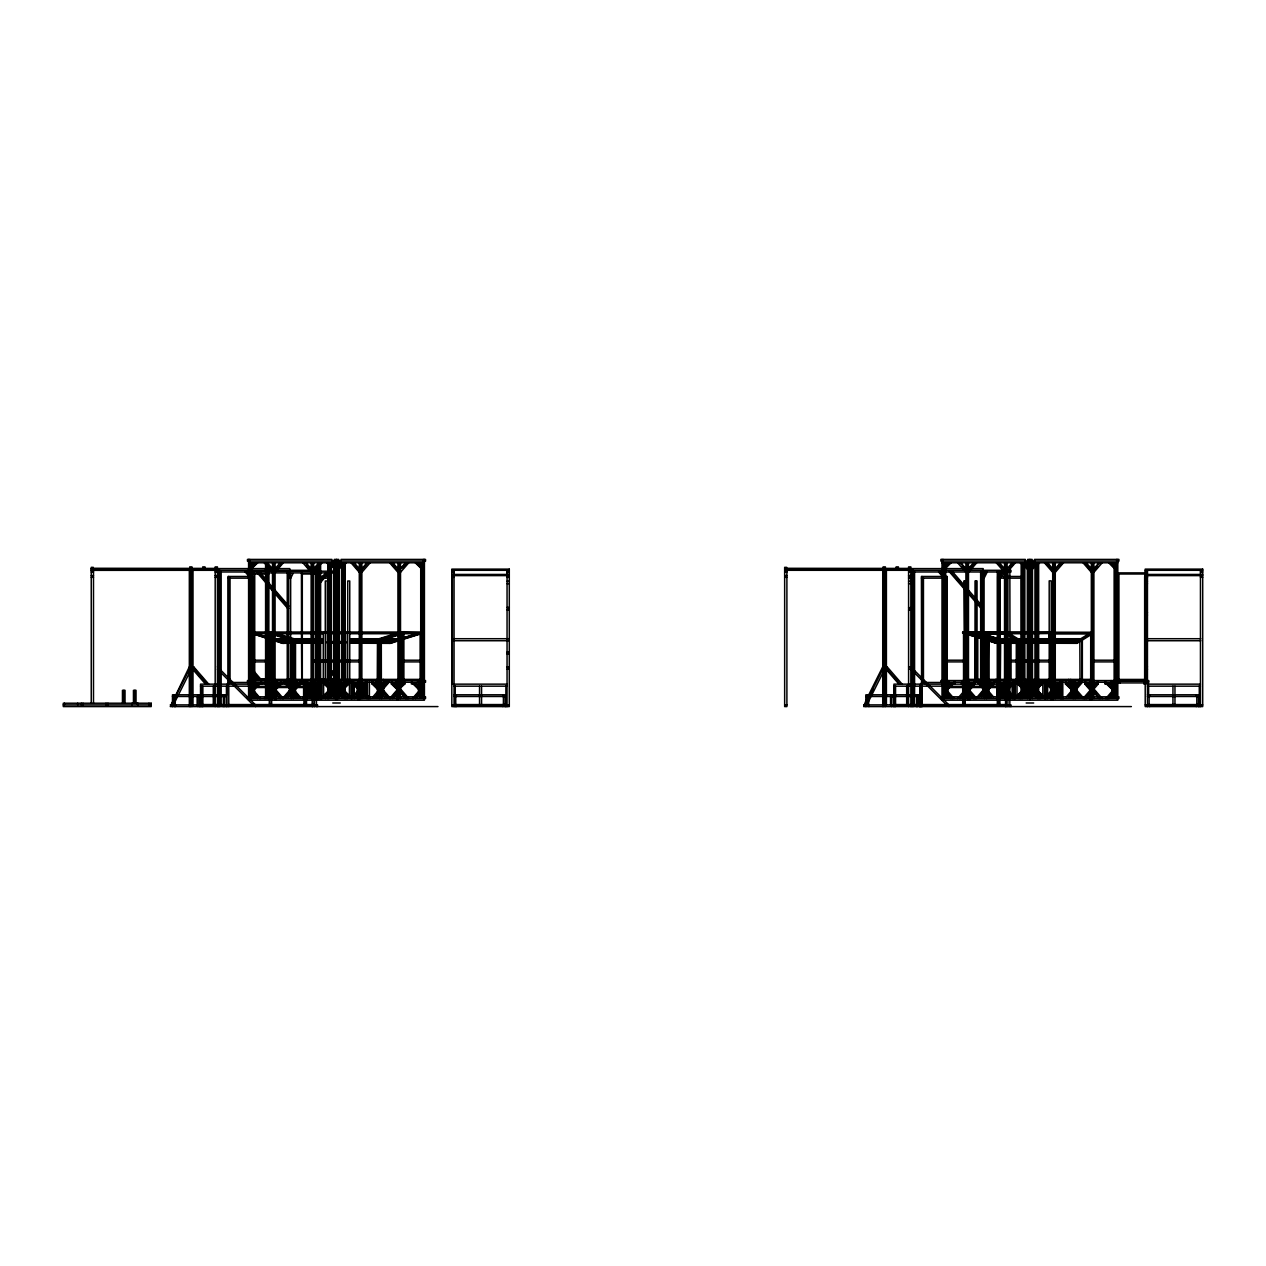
<?xml version="1.0" encoding="UTF-8"?>
<svg xmlns="http://www.w3.org/2000/svg" width="1266" height="1266" viewBox="0 0 1266 1266"><rect width="100%" height="100%" fill="white"/><g stroke="black" fill="none" stroke-linecap="round" stroke-linejoin="round"><path stroke-width="1.5" d="M217.436 706.586L217.436 566.899L215.188 566.899L215.188 568.576M251.728 632.209L251.728 580.857M250.842 633.317L252.852 633.775L253.089 682.247M786.898 570.301L786.898 706.586L784.651 706.586L784.651 567.342L786.677 567.342L786.677 568.513M910.27 570.27L910.27 568.576M908.592 568.576L908.592 566.899L910.84 566.899L910.84 706.586M964.55 679.383L963.806 580.983L965.831 580.983L965.831 632.335L963.41 631.892L963.141 633.032L997.545 643.365L997.814 642.226L969.978 633.617M964.803 632.019L964.819 580.983M965.562 679.383L965.562 633.475L963.537 633.158L962.872 631.718L962.524 632.858L996.548 643.365L996.801 642.226L968.443 633.443M976.703 632.541L975.01 632.019L975.026 580.983L977.051 580.983L977.051 632.335L976.039 632.335L976.039 580.983M985.075 679.51L985.075 639.662L987.1 640.28L985.075 639.662M1007.356 682.247L1007.356 632.24L1023.45 642.194L1023.276 643.334L996.041 643.207L996.295 642.068L1017.769 642.068M1016.883 680.554L1016.883 640.454M1018.639 679.383L1018.639 680.554L1018.639 640.454M1049.197 679.51L1049.213 633.775L1050.226 633.317L1050.21 679.51M1080.009 680.554L1079.835 639.33L1051.223 639.33M1081.765 680.554L1081.765 640.454L1051.223 640.454M1090.691 679.383L1090.706 635.738M1091.276 635.39L1091.086 682.247M378.328 679.383L378.502 640.09L380.338 640.77M379.341 679.383L379.499 640.39M252.678 633.728L270.006 633.728L268.076 633.142L269.31 631.718L268.076 633.142L250.747 633.142M270.069 633.142L271.304 631.718L270.069 633.142L302.574 643.191L302.811 641.466L323.273 641.466M272.063 633.142L272.237 632.019M283.426 643.191L283.6 642.068M274.39 639.852L289.787 639.852L289.961 638.729L274.722 638.729M300.754 642.068L300.58 643.191L273.488 634.82M1016.092 638.729L1015.918 639.852L986.167 639.852L986.515 638.729L1028.055 638.729M1021.314 643.191L1021.488 642.068M273.314 640.422L282.84 643.365L283.093 642.226L291.227 642.068M964.154 633.032L964.423 631.892M996.041 643.207L996.627 641.545L1003.985 641.545M998.051 643.207L998.32 642.068L994.712 640.96M1007.261 643.207L1007.514 642.068L1007.514 679.383M286.179 639.33L274.738 639.33L274.39 640.454L291.718 640.454L289.787 639.852M280.324 642.606L280.672 641.466M282.255 643.191L282.603 642.068M282.666 643.334L283.014 642.194L273.82 639.362M985.154 639.852L985.502 638.729M988.097 640.77L987.433 639.33M994.032 642.606L994.38 641.466M998.399 639.852L998.747 638.729M1000.33 680.554L1000.678 639.33M1007.261 642.606L1007.609 641.466L1009.54 642.068M437.973 706.586L170.261 706.586L189.33 666.834L191.277 666.834M171.496 704.893L189.33 669.208L191.277 669.208M174.281 703.2L190.422 670.901M288.711 575.951L290.041 573.308M291.085 573.561L288.711 578.325L290.658 578.325L293.032 573.561M1131.377 706.586L863.665 706.586L866.292 699.702M868.033 696.253L882.734 666.834M864.884 704.893L882.734 669.208M871.704 692.787L873.429 689.321M867.685 703.2L882.972 672.61M982.115 575.951L984.093 571.979L984.062 681.44M985.28 571.979L982.115 578.325L984.062 578.325L987.227 571.979M984.062 575.951L986.04 571.979M254.608 562.784L251.174 566.757L252.298 566.757M256.666 562.784L251.174 569.13L257.789 562.784M280.182 562.784L273.962 569.969L275.086 569.969M282.239 562.784L273.962 572.343L275.086 572.343L283.362 562.784M318.826 562.784L312.591 569.969L318.7 564.225M320.884 562.784L312.591 572.343L313.715 572.343L322.007 562.784M325.726 572.881L319.507 580.065L326.85 572.881M326.612 574.242L319.507 582.439L320.63 582.439L328.907 572.881M339.114 565.427L341.393 562.784M339.082 566.757L342.516 562.784M341.266 565.316L343.466 562.784M339.082 569.13L344.574 562.784M256.856 683.925L253.422 687.897L254.545 687.897M255.685 686.568L257.979 683.925M258.913 683.925L253.422 690.271L260.036 683.925M361.997 568.529L366.966 562.784M361.87 569.969L368.089 562.784M361.87 572.343L370.163 562.784M264.23 698.5L272.506 688.941L268.139 683.925L268.139 682.247M265.338 698.5L268.898 694.401M278.52 683.925L275.086 687.897L276.21 687.897M266.287 698.5L272.506 691.315M267.411 698.5L272.38 692.755M281.701 682.247L281.701 683.925L275.086 690.271L280.577 683.925L280.577 682.247M283.916 696.822L289.408 690.476L291.655 690.476L286.148 696.822M285.04 696.822L290.531 690.476M294.567 686.204L296.861 683.561M294.408 687.897L297.842 683.925M288.237 695.509L290.531 692.85M295.658 687.311L297.858 684.779M288.221 696.822L291.655 692.85M405.611 562.784L399.391 569.969L406.734 562.784M301.023 682.247L301.023 683.925L294.408 690.271L299.9 683.925L299.9 682.247M402.936 568.244L407.668 562.784M408.791 562.784L400.515 572.343L399.391 572.343M302.859 698.5L311.135 688.941L312.259 688.941M306.34 695.778L311.072 690.302M317.149 683.925L313.715 687.897L314.838 687.897M304.916 698.5L312.259 691.315L306.04 698.5M320.33 683.925L313.715 690.271L319.222 683.925L319.222 682.247M331.565 672.04L335.047 669.318L331.502 673.417M331.312 675.997L335.047 671.692M322.26 696.822L328.875 690.476L323.384 696.822M324.507 696.822L328.907 691.742M326.565 696.822L328.859 694.179M325.647 698.5L333.923 688.941L335.047 688.941M329.128 695.778L333.86 690.302L328.432 683.925M327.704 698.5L335.047 691.315L328.828 698.5M339.114 686.568L341.393 683.925M339.082 687.897L342.516 683.925M343.466 683.925L339.066 689.005L347.375 698.5M339.082 690.271L344.574 683.925M344.162 684.89L346.457 682.247M344.115 687.311L348.514 682.247M349.638 682.247L344.13 688.593L350.761 682.247M351.014 698.5L359.291 688.941L360.414 688.941L352.138 698.5M361.902 686.568L364.181 683.925M361.823 687.739L365.13 683.925M366.254 682.247L366.254 683.925L361.854 689.005L370.163 698.5M382.379 683.925L378.945 687.897L383.503 683.925M372.948 696.822L378.455 690.476M381.145 687.739L378.945 690.271L380.069 690.271L386.858 682.247M375.021 696.822L378.455 692.85M382.49 688.593L387.982 682.247M376.144 696.822L378.423 694.179M389.105 682.247L383.614 688.593L381.367 688.593M399.407 686.568L401.702 683.925M389.643 698.5L397.935 688.941L399.059 688.941L390.767 698.5M399.391 687.897L402.825 683.925M400.467 687.739L402.667 685.191M392.951 697.075L397.935 691.315M399.391 688.941L404.883 683.925L404.883 682.247M392.824 698.5L399.059 691.315M412.431 698.5L420.723 688.941L421.847 688.941L413.555 698.5M415.739 697.075L420.723 691.315M415.612 698.5L421.847 691.315M944.578 566.757L948.012 562.784M945.702 566.757L947.981 564.098M950.07 562.784L944.578 569.13L951.193 562.784M973.586 562.784L967.366 569.969L973.459 564.225M975.643 562.784L967.366 572.343L968.49 572.343L976.766 562.784M999.934 574.622L1002.229 571.979M999.903 575.951L1003.337 571.979M1005.995 569.969L1012.214 562.784M999.903 578.325L1004.302 573.245M1009.603 567.089L1012.104 564.225M1014.288 562.784L1005.995 572.343L1007.119 572.343L1015.395 562.784M1032.518 565.427L1034.797 562.784M1032.486 566.757L1035.92 562.784M1032.47 567.864L1036.854 562.784M1032.486 569.13L1037.978 562.784M950.26 683.925L946.826 687.897L947.933 687.897M952.317 683.925L946.826 690.271L953.44 683.925M1055.401 568.529L1060.37 562.784M1055.274 569.969L1061.494 562.784M1060.069 565.522L1062.443 562.784M1055.274 572.343L1063.551 562.784M957.618 698.5L965.911 688.941L967.034 688.941L964.66 691.679M971.924 683.925L968.49 687.897L971.892 685.238M959.691 698.5L965.911 691.315M960.815 698.5L967.034 691.315M968.49 690.271L973.981 683.925L973.981 682.247M969.614 690.271L975.105 683.925L975.105 682.247M977.32 696.822L982.812 690.476L985.059 690.476L979.552 696.822M978.428 696.822L983.935 690.476M987.971 686.204L990.249 683.561M991.231 683.925L987.797 687.897L988.92 687.897M981.641 695.509L983.935 692.85M989.062 687.311L992.37 683.513M990.075 686.568L992.354 683.925M981.625 696.822L985.059 692.85M1099.015 562.784L1092.795 569.969L1100.138 562.784M994.427 682.247L994.427 683.925L987.797 690.271L993.304 683.925L993.304 682.247M1097.527 566.883L1092.795 572.343L1093.903 572.343L1102.195 562.784M996.263 698.5L1004.539 688.941L1000.172 683.925L1000.172 682.247M997.386 698.5L1002.118 693.04M1007.119 687.897L1010.553 683.925M998.32 698.5L1004.539 691.315M999.444 698.5L1004.413 692.755M1013.734 683.925L1007.119 690.271L1012.61 683.925L1012.61 682.247M1015.664 696.822L1022.279 690.476L1016.788 696.822M1017.911 696.822L1022.295 691.742M1019.969 696.822L1022.263 694.179M1019.051 698.5L1027.327 688.941M1020.174 698.5L1024.906 693.04M1021.108 698.5L1027.327 691.315M1022.232 698.5L1027.201 692.755M1032.518 686.568L1034.797 683.925L1034.765 682.247M1032.486 687.897L1035.92 683.925M1032.47 689.005L1036.854 683.925M1032.486 690.271L1037.978 683.925M1037.566 684.89L1039.845 682.247M1037.519 687.311L1041.918 682.247M1043.042 682.247L1037.534 688.593L1044.149 682.247M1044.418 698.5L1052.695 688.941L1053.818 688.941L1045.542 698.5M1055.306 686.568L1057.585 683.925M1055.227 687.739L1058.534 683.925M1048.96 695.635L1052.695 691.315M1059.642 682.247L1059.642 683.925L1055.258 689.005L1063.551 698.5M1053.818 691.315L1047.599 698.5L1047.678 685.745M1073.489 686.568L1075.784 683.925M1074.771 686.204L1077.05 683.561M1073.473 687.897L1076.907 683.925M1066.352 696.822L1071.859 690.476M1074.549 687.739L1077.841 683.925M1068.583 695.556L1071.875 691.742M1080.262 682.247L1074.771 688.593L1077.002 688.593L1082.509 682.247M1073.473 690.271L1078.964 683.925L1078.964 682.247M1068.425 696.822L1071.859 692.85M1075.894 688.593L1081.386 682.247M1069.533 696.822L1071.827 694.179M1092.811 686.568L1095.106 683.925M1083.047 698.5L1091.339 688.941L1092.447 688.941L1084.171 698.5M1092.795 687.897L1096.229 683.925M1085.104 698.5L1091.339 691.315M1092.795 690.271L1098.287 683.925L1098.287 682.247M1086.228 698.5L1092.447 691.315M1105.835 698.5L1114.127 688.941L1115.235 688.941L1106.959 698.5M1107.892 698.5L1114.127 691.315M1109.016 698.5L1115.235 691.315M1091.419 633.237L1075.372 643.334L1075.198 642.194L1091.276 632.24L1049.197 632.209M1031.885 643.191L1077.113 643.334L1091.434 634.456M1031.885 633.728L1051.223 633.475M269.12 680.554L269.12 633.491L270.133 633.158L270.133 680.554M292.683 640.77L294.519 640.09L294.677 679.383M294.535 640.707L295.532 640.406L295.516 696.822M396.131 633.443L368.264 642.068L368.438 643.191L401.876 632.858L403.886 633.491L403.886 680.554M377.49 639.836L392.555 635.168M399.993 632.873L403.696 631.718L420.011 632.019M420.328 633.142L403.87 632.858L370.447 643.191L370.194 641.466L349.748 641.466M397.714 635.374L372.441 643.191L372.267 642.068M420.328 633.728L402.999 633.728L403.886 633.491M403.743 637.637L416.736 633.617M379.879 642.068L389.912 642.226L393.631 641.071M404.297 637.779L414.029 634.757M398.442 640.501L389.168 643.365L388.899 642.226L398.189 639.362L386.842 639.33M404.012 638.776L420.708 633.601M349.748 643.191L390.181 643.365L397.841 641.007M403.174 639.346L421.72 633.601M398.632 639.852L380.354 640.137L380.354 679.383M402.999 633.728L404.946 633.142L404.772 632.019M248.595 562.784L424.426 562.784M941.999 562.784L1117.815 562.784M326.992 563.449L330.331 563.449M342.231 563.449L346.029 563.449M1020.396 563.449L1026.125 563.449M1033.705 563.449L1039.433 563.449M910.84 568.576L784.651 568.529L942.917 568.608M270.212 568.608L91.247 568.513L91.247 703.026M274.121 568.608L289.787 568.608L289.787 570.301M945.987 568.608L983.176 568.608L983.176 570.301M217.436 568.576L91.247 568.513L91.247 567.342L93.273 567.342L93.273 568.513M359.291 569.969L360.414 569.969L354.195 562.784M270.592 570.301L91.247 570.301L217.436 570.254M276.479 570.301L309.743 570.301M313.667 570.301L317.576 570.301L317.576 571.979M451.82 570.301L509.296 570.301M784.651 570.301L965.958 570.301M969.487 570.301L1003.147 570.301M1009.857 570.301L1010.98 570.301L1010.98 571.979L911.995 571.979M1145.208 570.301L1202.7 570.301M251.174 571.203L272 571.203M275.941 571.203L335.047 571.203M507.049 571.741L509.296 571.741M91.247 571.979L93.494 571.979M215.188 571.979L217.436 571.979M218.591 571.979L249.07 571.979M451.82 571.979L454.051 571.979M507.049 571.979L509.296 571.979M784.651 571.979L786.898 571.979M908.592 571.979L910.84 571.979M1145.208 571.979L1147.455 571.979M1200.453 571.979L1202.7 571.979M251.174 572.881L335.047 572.881M1117.767 572.881L1146.98 572.881L1146.98 680.554L1146.933 572.881M268.772 574.004L252.709 574.004L252.709 572.881M301.751 574.004L317.813 574.004M1117.767 574.004L1146.98 574.004M451.82 574.447L509.296 574.447M1145.208 574.447L1202.7 574.447M91.247 575.619L93.494 575.619M215.188 575.619L217.436 575.619M451.82 575.619L509.296 575.619M784.651 575.619L786.898 575.619M908.592 575.619L910.84 575.619M1145.208 575.619L1202.7 575.619M908.592 575.951L910.84 575.951M319.823 576.473L328.163 576.473M1022.944 576.473L997.687 576.473L997.687 680.491M1145.208 577.027L1147.455 577.027M91.247 577.312L93.494 577.312M215.188 577.312L217.436 577.312M451.82 577.312L454.051 577.312M507.049 577.312L509.296 577.312M784.651 577.312L786.898 577.312M908.592 577.312L910.84 577.312M1145.208 577.312L1147.455 577.312M1200.453 577.312L1202.7 577.312M228.022 578.151L249.402 578.151M251.823 578.151L253.849 578.151M320.393 578.151L328.638 578.151M921.426 578.151L947.253 578.151M997.687 578.151L1022.944 578.151M1144.654 578.182L1145.777 578.182M908.592 578.325L910.84 578.325M265.591 580.065L266.715 580.065L260.495 572.881M507.049 581.268L509.296 581.268M908.592 581.268L910.84 581.268M1145.208 581.268L1147.455 581.268M507.049 583.658L509.296 583.658M908.592 583.658L910.84 583.658M1145.208 583.658L1147.455 583.658M507.049 607.427L509.296 607.427L507.049 609.801L509.296 609.801M908.592 607.68L910.84 607.68L908.592 610.054L910.84 610.054M1145.208 612.712L1147.455 612.712L1145.208 615.102L1147.455 615.102M251.095 632.019L268.25 632.019M274.2 632.019L334.667 632.019M338.354 632.019L400.768 632.019L400.942 633.142L338.354 633.158M967.651 632.019L975.01 632.019M977.035 632.019L1028.071 632.019M1032.059 632.019L1051.223 631.892M1003.701 632.24L965.547 632.24L965.198 633.364L1005.441 633.364M347.723 632.335L349.748 632.335M1006.454 632.604L1028.071 632.604M1032.059 632.604L1049.197 632.604M1051.223 632.842L1090.327 632.842L1090.501 633.965M274.042 633.142L334.667 633.158M964.55 633.158L963.537 633.158L963.537 680.554M273.994 633.728L323.273 633.728M327.308 633.68L334.667 633.68M338.354 633.68L345.697 633.68M349.748 633.728L399.012 633.728M967.24 633.68L970.927 633.68M986.499 633.728L1004.239 633.728M1008.179 633.728L1027.897 633.728M967.129 633.965L1004.444 633.965M1051.223 633.965L1088.523 633.965M323.273 638.729L293.949 638.729L293.775 639.852L323.273 639.852M349.748 638.729L379.056 638.729L379.23 639.852L349.748 639.852M398.299 638.729L383.06 638.729L383.234 639.852M453.734 638.713L509.296 638.713M1032.059 638.729L1049.197 638.729M1051.223 638.729L1080.8 638.729L1080.974 639.852L1051.223 639.852M1147.123 638.713L1200.785 638.713M323.273 639.33L295.88 639.33L295.706 640.454L323.273 640.454M349.748 639.33L377.141 639.33L377.315 640.454L349.748 640.454M1028.055 639.33L988.445 639.33L988.05 682.247M1032.059 639.33L1049.197 639.33M1018.054 639.852L1027.881 639.852M1031.885 639.852L1049.197 639.852M997.292 640.121L998.288 640.121M398.616 640.454L381.303 640.454L381.351 680.554M987.084 640.438L1027.881 640.454M1031.885 640.454L1049.197 640.454M453.734 640.738L509.296 640.738M1147.123 640.738L1200.785 640.738M291.196 641.466L281.669 641.466L281.495 642.606L291.022 642.606M295.01 641.466L298.823 641.466L298.649 642.606L294.836 642.606M1024.352 641.466L1028.071 641.466M1032.059 641.466L1049.197 641.466L1049.023 643.191L1031.885 642.606M1051.223 641.466L1076.369 641.466L1076.543 642.606L1051.223 642.606M327.308 641.545L334.667 641.545M338.354 641.545L345.697 641.545M302.748 642.068L323.273 642.068M327.308 642.068L334.667 642.068M338.354 642.068L345.697 642.068M349.748 642.068L370.273 642.068M1023.45 642.194L1021.709 642.194L1021.535 643.334L1007.214 634.456M1024.352 642.068L1028.071 642.068M1032.059 642.068L1076.939 642.194L1077.113 643.334M302.637 642.606L323.273 642.606M327.308 642.685L334.667 642.685M338.354 642.685L345.697 642.685M349.748 642.606L370.368 642.606M1024.147 642.606L1027.897 642.606M282.84 643.365L291.053 643.191M294.867 643.191L323.273 643.191M327.308 643.207L334.667 643.255M338.354 643.255L345.697 643.255M1024.147 643.191L1027.897 643.191M507.049 652.18L509.296 652.18M507.049 653.857L509.296 653.857M251.174 660.203L273.63 660.203M312.591 660.203L335.047 660.203M337.959 660.203L360.414 660.203M399.391 660.203L421.847 660.203M944.578 660.203L967.034 660.203M1005.995 660.203L1027.327 660.203M1032.486 660.203L1053.818 660.203M1092.795 660.203L1115.235 660.203M251.174 661.896L273.63 661.896M312.591 661.896L335.047 661.896M337.959 661.896L360.414 661.896M399.391 661.896L421.847 661.896M944.578 661.896L967.034 661.896M1005.995 661.896L1027.327 661.896M1032.486 661.896L1053.818 661.896M1092.795 661.896L1115.235 661.896M208.953 684.4L193.73 666.834L192.606 666.834L192.606 669.208L205.488 684.083M509.296 666.834L507.049 666.834L509.296 669.208L507.049 669.208M902.357 684.4L887.134 666.834L886.01 666.834L886.01 669.208L898.892 684.083M908.592 666.834L910.84 666.834L948.899 704.893L948.978 706.586M1147.455 666.786L1145.208 666.786L1147.455 669.176L1145.208 669.176M192.606 669.208L193.73 669.208L206.611 684.083M886.01 669.208L887.134 669.208L900.015 684.083M908.592 669.208L910.84 669.208L946.525 704.893M252.298 678.877L266.715 678.877M319.507 678.877L324.238 678.877M330.331 678.877L335.047 678.877M250.842 679.383L334.667 679.383M338.354 679.383L420.296 679.383M963.537 679.383L1021.266 679.383M1023.941 679.383L1027.897 679.383M1031.932 679.383L1092.447 679.383M1117.815 679.431L1145.034 679.431M1145.809 679.431L1146.98 679.431M397.92 680.554L247.471 680.554L247.471 682.247L425.534 682.247L425.534 680.554L398.505 680.554M1005.426 680.554L940.875 680.554L940.875 682.247L1005.426 682.247M1007.356 680.554L1148.673 680.554L1148.673 682.912L1117.815 682.912M1117.815 681.235L1148.673 681.235M1007.277 682.247L1118.938 682.247L1118.938 680.554M228.022 682.469L248.025 682.469M921.426 682.469L943.36 682.469M1145.777 682.485L1144.037 682.485L1144.037 684.178L1145.777 684.178L1145.777 576.489L1144.654 576.489L1144.654 684.178M260.559 682.912L266.446 682.912M280.751 682.912L285.879 682.912M300.169 682.912L305.264 682.912M250.842 683.925L261.682 683.925L261.682 682.247M268.139 683.925L281.701 683.925M287.445 682.247L287.445 683.925L301.023 683.925M306.768 682.247L306.768 683.925L321.327 683.925M335.379 683.925L326.786 683.925L326.786 682.247M338.133 683.925L346.219 683.925L346.219 682.247M351.695 683.925L366.254 683.925M371.998 682.247L371.998 683.925L385.56 683.925L385.56 682.247M391.321 682.247L391.321 683.925L404.883 683.925M944.246 683.925L955.07 683.925L955.07 682.247M961.527 682.247L961.527 683.925L975.105 683.925M980.849 682.247L980.849 683.925L994.427 683.925M1000.172 683.925L1014.715 683.925M1028.198 683.925L1020.19 683.925L1020.19 682.247M1029.907 683.925L1039.623 683.925L1039.623 682.247M1045.099 683.925L1059.642 683.925M1065.402 682.247L1065.402 683.925L1078.964 683.925M1084.709 682.247L1084.709 683.925L1098.287 683.925M1115.583 683.925L1104.743 683.925L1104.743 682.247M249.418 684.146L200.534 684.146L200.534 695.445M253.295 684.146L266.889 684.146M274.659 684.146L286.306 684.146M299.9 684.146L317.877 684.146M454.051 684.146L507.049 684.146M943.36 684.146L893.938 684.146L893.938 695.445M946.699 684.146L966.116 684.146M969.993 684.146L979.71 684.146M992.671 684.146L999.127 684.146M1007.404 684.146L1011.851 684.146M1015.174 684.146L1019.051 684.146M1147.455 684.146L1200.453 684.146M330.774 684.59L332.721 684.59L332.721 682.912M1024.178 684.59L1026.125 684.59L1026.125 682.912M200.534 686.172L249.418 686.172M253.153 686.362L272.332 686.362M274.659 686.172L288.585 686.362M297.273 686.362L309.015 686.172M454.051 686.172L507.049 686.172M893.938 686.172L942.822 686.172M950.386 686.362L964.724 686.362M968.569 686.362L981.087 686.362M991.357 686.172L1003.004 686.172M1147.455 686.172L1200.453 686.172M255.985 687.533L273.25 687.533M277.08 687.533L289.598 687.533M296.26 687.533L304.932 687.533M948.471 687.533L965.736 687.533M969.566 687.533L983.904 687.533L983.935 696.822M990.661 687.533L998.336 687.533M358.167 687.897L359.291 687.897L355.857 683.925M1051.571 687.897L1052.695 687.897L1049.261 683.925M1070.894 687.897L1072.017 687.897L1068.583 683.925M1111.88 687.897L1113.004 687.897L1109.57 683.925M267.047 688.941L273.63 688.941M319.174 688.941L312.591 688.941L320.884 698.5M267.047 690.619L271.81 690.619M313.715 690.619L319.174 690.619M359.291 691.315L360.414 691.315L354.195 698.5L354.274 683.925M454.051 694.797L505.087 694.797L505.087 706.586M1147.455 694.797L1198.491 694.797L1198.491 706.586M332.752 695.699L334.635 695.699M338.386 695.699L340.269 695.699M1026.156 695.699L1027.248 695.699M1032.565 695.699L1033.673 695.699M172.477 696.49L226.155 696.49M454.051 696.49L505.087 696.49M865.881 696.49L919.559 696.49M1147.455 696.49L1198.491 696.49M358.31 696.822L247.471 696.822L247.471 698.5L248.595 698.5M362.203 696.822L425.534 696.822L425.534 698.5L249.719 698.5L249.719 562.784M1011.645 696.822L940.875 696.822L940.875 698.5M1013.955 696.822L1053.17 696.822M1055.607 696.822L1118.938 696.822L1118.938 698.5L941.999 698.5M332.752 702.994L340.269 702.994M1026.156 702.994L1033.673 702.994M201.12 704.561L223.576 704.561M228.196 704.561L313.921 704.561M455.238 704.561L505.878 704.561M894.524 704.561L920.873 704.561M921.601 704.561L1006.169 704.561M1148.642 704.561L1199.282 704.561M63.3 704.893L151.208 704.893M170.261 704.893L317.576 704.893L317.576 706.586M451.82 704.893L505.087 704.893M507.049 704.893L509.296 704.893M784.651 704.893L786.898 704.893M863.665 704.893L1010.98 704.893L1010.98 706.586M1145.208 704.893L1198.491 704.893M1200.453 704.893L1202.7 704.893M984.252 634.25L1002.308 639.836M985.059 634.804L1001.311 639.836M980.438 633.696L1003.906 640.96M978.571 633.712L993.019 638.175M999.301 640.121L1000.33 640.438M977.574 633.712L993.968 638.776M997.434 639.852L1002.846 641.53M976.577 633.712L1003.875 642.163M973.048 634.25L991.104 639.836M967.382 633.712L998.32 643.286M276.89 633.443L304.742 642.068L304.568 643.191L271.13 632.858M280.466 635.168L295.532 639.836M269.12 633.491L270.149 633.807M256.286 633.617L271.13 638.206M274.833 639.362L284.106 642.226L283.853 643.365L274.564 640.501M255.273 633.617L270.513 638.333M250.446 633.032L270.861 639.346M269.848 639.346L252.852 633.775M378.487 640.707L377.474 640.406L377.252 682.247M965.562 633.775L964.55 633.317L964.55 680.554M1008.828 634.234L1018.481 640.216M1007.356 633.475L1023.276 643.334M217.436 666.834L255.51 704.893L255.574 706.586M217.436 669.208L253.121 704.893M1111.801 562.784L1115.235 566.757M1111.833 564.098L1114.127 566.757M1109.744 562.784L1115.235 569.13L1108.62 562.784M1086.228 562.784L1092.447 569.969L1086.355 564.225M1084.171 562.784L1092.447 572.343L1091.339 572.343L1083.047 562.784M1047.599 562.784L1053.818 569.969M1047.726 564.225L1050.21 567.089M1045.542 562.784L1053.818 572.343L1052.695 572.343L1044.418 562.784M1025.017 562.784L1027.312 565.427M1023.893 562.784L1027.327 566.757M1022.96 562.784L1027.359 567.864M1021.836 562.784L1027.327 569.13M1107.497 683.925L1113.004 690.271L1106.389 683.925M999.444 562.784L1004.413 568.529M998.32 562.784L1004.539 569.969M997.386 562.784L1000.931 566.883M996.263 562.784L1004.539 572.343M1102.195 698.5L1093.903 688.941L1092.795 688.941L1096.34 693.04M1087.905 683.925L1091.339 687.897L1087.921 685.238M1093.903 691.315L1100.138 698.5M1092.795 691.315L1099.015 698.5M1091.339 690.271L1085.832 683.925L1085.832 682.247M1084.709 683.925L1090.216 690.271M1082.509 696.822L1077.002 690.476L1074.771 690.476L1080.262 696.822M1075.894 690.476L1081.386 696.822M1069.564 683.561L1071.859 686.204M1075.894 692.85L1078.173 695.509M1067.46 683.513L1070.751 687.311M1067.46 683.925L1069.754 686.568M1074.771 692.85L1078.205 696.822M960.815 562.784L967.034 569.969L959.691 562.784M1065.402 683.925L1072.017 690.271L1066.526 683.925L1066.526 682.247M962.302 566.883L967.034 572.343L965.911 572.343L957.618 562.784M952.57 571.789L964.154 585.177M968.015 589.624L982.194 605.987M1057.696 693.04L1062.443 698.5M1055.274 691.315L1061.494 698.5M957.887 579.227L961.749 583.689M950.481 571.757L964.439 587.867M968.237 592.266L982.194 608.376L981.071 608.376L968.379 593.722M1055.401 692.755L1060.37 698.5M949.358 571.757L964.581 589.339M939.72 571.979L943.012 575.793M938.597 571.979L942.996 577.059M1044.149 696.822L1037.534 690.476L1043.042 696.822M1037.519 691.742L1041.918 696.822M1037.566 694.179L1039.845 696.822M1032.486 688.941L1040.763 698.5M1034.908 693.04L1039.655 698.5M1032.486 691.315L1038.706 698.5M1027.312 686.568L1025.017 683.925L1025.049 682.247M1032.613 692.755L1037.582 698.5M1023.893 683.925L1027.327 687.897M1022.96 683.925L1027.359 689.005M1021.836 683.925L1027.327 690.271M1019.969 682.247L1022.263 684.89M1017.911 682.247L1022.295 687.311M1016.788 682.247L1022.279 688.593L1015.664 682.247M1015.395 698.5L1007.119 688.941L1005.995 688.941L1014.288 698.5M1002.229 683.925L1004.524 686.568M1001.295 683.925L1004.587 687.739M1007.119 691.315L1010.854 695.635M1005.995 691.315L1012.214 698.5L1012.135 685.745M984.03 683.925L986.325 686.568M982.907 683.925L986.341 687.897M987.971 690.476L993.462 696.822M981.973 683.925L985.264 687.739M979.552 682.247L985.059 688.593L982.812 688.593L977.32 682.247M987.939 691.742L991.246 695.556M980.849 683.925L986.341 690.271M987.971 692.85L991.405 696.822M978.428 682.247L983.935 688.593M987.986 694.179L990.281 696.822M964.708 683.925L967.002 686.568M976.766 698.5L968.49 688.941L967.366 688.941L975.643 698.5M963.6 683.925L967.034 687.897M968.49 691.315L974.709 698.5M961.527 683.925L967.034 690.271M967.366 691.315L973.586 698.5M953.978 698.5L945.702 688.941L944.578 688.941L952.855 698.5M945.702 691.315L951.921 698.5M944.578 691.315L950.798 698.5M888.558 669.761L886.01 666.834L887.134 669.208L887.134 666.834M894.888 677.073L897.42 680M418.413 562.784L421.847 566.757M418.429 564.098L420.723 566.757M416.34 562.784L421.847 569.13L415.216 562.784M392.824 562.784L399.059 569.969M392.951 564.225L395.435 567.089M390.767 562.784L399.059 572.343L397.935 572.343L389.643 562.784M355.556 565.649L358.056 568.529M352.138 562.784L360.414 572.343L359.291 572.343L351.014 562.784M331.613 562.784L335.047 566.757M330.489 562.784L333.923 566.757M331.755 565.316L335.047 569.13L328.432 562.784M416.166 683.925L419.6 687.897M414.109 683.925L419.6 690.271L412.985 683.925M306.04 562.784L312.259 569.969L304.916 562.784M306.34 565.522L312.259 572.343L311.135 572.343L302.859 562.784M400.515 688.941L408.791 698.5M400.578 690.302L407.668 698.5M394.501 683.925L397.935 687.897M406.734 698.5L399.391 691.315L405.611 698.5M391.321 683.925L397.935 690.271L392.428 683.925L392.428 682.247M389.105 696.822L383.614 690.476L381.367 690.476L386.858 696.822M382.49 690.476L387.982 696.822M376.16 683.561L378.455 686.204M375.179 683.925L378.613 687.897L375.195 685.238M375.147 684.779L377.347 687.311M381.367 692.85L384.801 696.822M267.411 562.784L272.38 568.529M371.998 683.925L378.613 690.271L373.122 683.925L373.122 682.247M266.287 562.784L272.506 569.969M264.23 562.784L272.506 572.343M366.665 695.778L369.039 698.5M268.186 582.202L288.79 605.987L287.667 608.376L267.379 584.939M261.856 575.745L264.357 578.625M361.87 691.315L368.089 698.5M273.503 589.624L286.369 604.499M258.438 572.881L266.715 582.439L265.591 582.439L257.315 572.881M354.733 683.925L357.028 686.568M361.997 692.755L366.966 698.5M267.221 583.484L288.79 608.376M246.316 571.979L248.516 574.527M245.193 571.979L248.5 575.793M350.761 696.822L344.13 690.476L349.638 696.822M344.115 691.742L348.514 696.822M344.162 694.179L346.457 696.822M343.877 695.778L346.251 698.5M339.082 691.315L345.301 698.5M331.613 683.925L335.047 687.897L330.489 683.925M339.209 692.755L344.178 698.5M329.556 683.925L333.955 689.005M326.565 682.247L328.859 684.89M324.507 682.247L328.907 687.311M323.384 682.247L328.875 688.593L322.26 682.247M309.948 683.925L312.243 686.568M313.715 688.941L322.007 698.5M308.825 683.925L312.259 687.897M313.715 691.315L319.934 698.5M306.768 683.925L311.167 689.005M312.591 691.315L318.826 698.5M290.626 683.925L292.921 686.568M289.503 683.925L292.952 687.897M294.567 690.476L300.058 696.822M288.569 683.925L292.968 689.005M286.148 682.247L291.655 688.593L289.408 688.593L283.916 682.247M295.643 693.008L298.934 696.822M287.445 683.925L292.952 690.271M294.567 692.85L298.001 696.822M285.04 682.247L290.531 688.593M294.582 694.179L296.877 696.822M283.362 698.5L275.086 688.941L273.962 688.941L282.239 698.5M270.196 683.925L272.475 686.568M269.247 683.925L272.554 687.739L272.665 696.822M277.571 694.195L273.962 691.315L280.182 698.5M252.298 669.318L260.574 678.877M252.361 670.679L258.28 677.516M252.298 671.692L258.517 678.877M252.425 673.132L257.394 678.877M260.574 698.5L252.298 688.941L251.174 688.941L259.451 698.5M254.782 694.195L251.174 691.315L257.394 698.5M207.83 684.4L192.606 666.834L193.73 669.208L193.73 666.834M392.349 641.466L392.697 642.606M390.419 642.068L390.767 643.191M389.991 642.194L390.339 643.334M389.912 642.226L390.181 643.365M1075.404 642.068L1075.578 643.191M403.696 631.718L403.87 632.858M401.876 632.858L401.702 631.718L402.762 632.019L402.873 680.554M389.406 642.068L389.58 643.191M987.923 640.707L988.097 679.383M986.91 640.39L987.084 679.383M293.506 640.39L293.68 679.383M1200.453 570.301L1200.453 706.586M1199.282 686.014L1199.282 706.586M1196.813 696.49L1196.813 704.893M1196.243 694.797L1196.243 696.49M1196.243 704.893L1196.243 706.586M1174.959 686.172L1174.959 704.561M1172.949 686.172L1172.949 704.561M1149.702 694.797L1149.702 696.49M1149.702 704.893L1149.702 706.586M1149.132 696.49L1149.132 704.893M1148.642 686.014L1148.642 695.445M1147.455 570.301L1147.455 706.586M1146.426 681.235L1146.426 682.912M1120.062 681.235L1120.062 682.912M1118.938 574.004L1118.938 679.431M1117.815 559.414L1117.815 700.193L941.999 700.193L941.999 559.414M1116.691 559.414L1116.691 561.107M1116.691 562.784L1116.691 698.5M1115.235 562.784L1115.235 680.554M1115.235 682.247L1115.235 696.822M1114.46 683.925L1114.46 696.822M1114.127 562.784L1114.127 680.554M1114.127 682.247L1114.127 696.822M1113.336 680.554L1113.336 682.247M1113.004 683.925L1113.004 696.822M1111.88 683.925L1111.88 696.822M1111.089 680.554L1111.089 682.247M1105.867 682.247L1105.867 683.925M1097.163 682.247L1097.163 683.925M1093.903 562.784L1093.903 698.5M1092.447 562.784L1092.447 698.5M1091.909 680.554L1091.909 682.247M1091.339 562.784L1091.339 700.193M1090.279 679.383L1090.279 680.554M1090.216 683.925L1090.216 700.193M1089.963 680.554L1089.963 682.247M1082.351 640.09L1082.351 679.383M1077.002 687.612L1077.002 691.299M1075.894 683.925L1075.894 696.822M1074.976 680.554L1074.976 682.247M1075.103 696.822L1075.103 698.5M1074.771 683.925L1074.771 696.822M1073.71 680.554L1073.71 682.247M1073.473 683.925L1073.473 696.822M1073.315 683.925L1073.172 698.5M1072.729 680.554L1072.729 682.247M1072.017 683.925L1072.017 696.822M1071.764 680.554L1071.764 682.247M1070.735 679.383L1070.894 696.822M1070.482 680.554L1070.482 682.247M1070.118 682.247L1070.118 683.925M1068.995 682.247L1068.995 683.925M1068.71 679.383L1068.71 680.554M1062.807 682.247L1062.807 696.822M1061.968 682.247L1061.968 696.822M1060.861 682.247L1060.861 696.822M1060.022 682.247L1060.022 696.822M1058.661 683.925L1058.661 696.68M1057.205 685.745L1057.205 696.68M1056.081 687.565L1056.081 696.68M1055.274 562.784L1055.274 698.5M1053.818 562.784L1053.818 698.5M1052.695 562.784L1052.695 700.193M1052.283 680.554L1052.457 682.247M1052.236 679.383L1052.236 680.554M1051.714 683.925L1051.571 700.193M1051.239 679.51L1051.223 580.857L1049.197 580.857L1049.197 643.365M1051.476 680.554L1051.334 682.247M1050.59 683.925L1050.59 696.822M1050.226 633.934L1050.353 682.247M1049.197 679.383L1049.197 680.554M1048.201 679.383L1048.201 680.554M1047.204 682.247L1047.204 683.925L1052.695 690.271L1046.08 683.925L1046.08 682.247M1046.222 682.247L1046.222 698.5M1045.099 682.247L1045.099 698.5M1044.497 682.247L1044.497 696.822M1042.82 682.247L1042.82 696.822M1038.658 563.449L1038.658 680.554M1038.658 688.087L1038.658 691.584M1038.5 682.247L1038.5 683.925M1038.167 682.247L1038.167 696.822M1037.534 563.449L1037.534 680.554M1037.534 688.087L1037.534 691.584M1036.411 563.449L1036.411 680.554M1036.237 684.067L1036.237 696.822M1036.079 565.411L1036.079 680.554M1036.079 686.346L1036.079 691.584M1035.398 685.887L1035.398 696.822M1035.24 680.554L1035.24 682.247M1034.955 563.449L1034.955 680.554M1034.955 686.346L1034.955 691.584M1034.449 561.772L1034.464 559.414L1118.938 559.414L1118.938 561.107L940.875 561.107L940.875 559.414L1025.349 559.414L1025.349 561.107M1034.1 680.554L1034.1 683.925M1033.642 682.247L1033.705 684.59M1032.993 680.554L1032.993 682.247M1032.486 562.784L1032.486 680.554M1032.486 682.247L1032.486 696.822M1032.186 561.772L1032.154 559.414L1027.66 559.414L1027.644 561.772M1032.154 680.554L1032.154 682.247M1032.154 696.822L1032.217 698.5M1031.03 562.784L1031.03 680.554M1031.03 682.247L1031.03 696.822M1029.907 559.414L1029.907 700.193M1028.783 562.784L1028.783 680.554M1028.783 682.247L1028.783 696.822M1027.66 680.554L1027.66 682.247M1027.596 696.822L1027.66 698.5M1027.327 562.784L1027.327 680.554M1027.327 682.247L1027.327 696.822M1026.821 680.554L1026.821 682.247M1026.172 682.247L1026.172 683.925M1025.729 680.554L1025.729 683.925M1024.859 563.449L1024.859 680.554M1024.859 686.346L1024.859 696.822M1024.431 687.707L1024.431 691.363M1023.593 685.887L1023.593 696.822M1023.403 563.449L1023.403 680.554M1022.279 563.449L1022.279 680.554M1022.279 688.087L1022.279 691.584M1022.042 578.151L1022.042 639.172M1021.488 578.151L1021.488 639.172M1021.646 682.247L1021.646 696.822M1021.156 563.449L1021.266 680.554M1021.314 682.247L1021.314 683.925M1021.156 688.087L1021.156 691.584M1020.254 642.068L1020.254 680.554M1019.241 643.255L1019.241 679.383M1018.054 679.383L1018.054 640.09L1016.297 640.09L1016.297 679.383M1017.009 682.247L1017.009 696.822M1015.87 679.383L1015.87 680.554M1015.316 682.247L1015.316 696.822M1014.715 682.247L1014.715 698.5M1013.607 682.247L1013.607 698.5M1011.059 642.068L1011.059 680.554M1009.857 571.979L1010.046 680.554M1009.857 683.403L1009.857 706.586M1009.318 643.255L1009.318 642.068L1009.034 679.383M1009.318 679.383L1009.318 680.554M1009.224 683.925L1009.224 696.822M1008.543 643.255L1008.543 679.383M1008.48 680.554L1008.48 682.247M1008.242 683.925L1008.242 700.193M1008.1 683.925L1008.1 687.612M1008.1 693.135L1008.1 696.822M1007.91 571.979L1007.958 679.383M1007.91 699.038L1007.91 706.586M1007.119 562.784L1007.119 700.193M1006.169 699.164L1006.169 706.586M1005.995 562.784L1005.995 698.5M1005.568 699.164L1005.568 706.586M1004.539 562.784L1004.539 698.5M1003.732 687.565L1003.732 696.68M1002.609 685.745L1002.609 696.68M1001.153 683.925L1001.153 696.68M1000.077 642.068L1000.077 643.255M999.903 571.979L999.903 695.129M999.903 699.038L999.903 704.893M999.697 578.151L999.697 680.491M999.317 640.438L999.317 680.554M998.953 682.247L998.953 696.822M998.447 571.979L998.336 679.383M998.447 699.038L998.447 704.893M997.861 682.247L997.861 696.822M997.323 571.979L997.323 704.893M997.007 682.247L997.007 696.822M995.551 679.383L995.551 680.554M990.819 682.247L990.819 683.925M989.695 682.247L989.695 683.925M989.11 640.438L989.11 679.383M989.031 682.247L989.031 683.925M988.92 683.925L988.92 696.822M987.797 683.925L987.797 696.822M987.084 640.121L987.084 680.554M986.657 696.822L986.657 698.5M986.515 683.925L986.341 696.822M986.087 639.821L986.087 679.51M986.103 680.554L986.103 682.247M985.075 679.383L985.075 680.554M985.059 683.925L985.059 696.822M984.711 696.822L984.711 698.5M983.223 575.888L983.223 681.44M982.812 687.612L982.812 691.299M982.115 571.979L982.115 681.44M981.751 572.248L981.751 679.541M981.277 571.979L981.277 681.44M980.644 572.248L980.644 679.541M979.805 679.383L979.805 680.554M977.795 633.475L977.779 680.554M976.766 633.158L976.766 680.554M976.497 679.383L976.497 680.554M975.769 633.475L975.769 679.383M974.757 633.158L974.757 680.554M969.614 683.925L969.614 700.193M968.727 680.554L968.727 682.247M968.49 562.784L968.49 700.193M967.366 562.784L967.366 698.5M966.069 682.247L966.069 696.822M965.911 562.784L965.911 698.5M965.056 686.172L965.056 704.561M964.455 693.531L964.455 704.561M963.299 686.172L963.299 704.561M962.651 682.247L962.651 683.925M962.714 686.172L962.714 693.531M962.714 699.038L962.714 704.561M953.947 682.247L953.947 683.925M948.725 680.554L948.725 682.247M947.933 683.925L947.933 696.822M947.253 682.469L947.253 576.473L921.426 576.473L921.601 706.586M946.826 683.925L946.826 696.822M946.683 576.473L946.683 682.469M946.477 680.554L946.477 682.247M945.797 578.151L945.797 682.469M945.702 562.784L945.702 680.554M945.702 682.247L945.702 696.822M945.211 575.951L945.211 578.325M945.37 683.925L945.37 696.822M944.578 562.784L944.578 680.554M944.578 682.247L944.578 696.822M943.123 559.414L943.123 561.107M943.123 562.784L943.123 698.5M923.452 578.151L923.452 682.469M922.882 578.151L922.882 680.491M921.996 576.473L921.996 684.146M922.186 686.172L922.186 706.586M920.873 686.014L920.873 706.586M920.445 684.146L920.445 706.586M919.844 686.172L919.844 706.586M919.559 706.586L919.559 694.797L865.881 694.797L865.881 706.586M918.72 696.49L918.72 704.893M917.628 694.797L917.628 706.586M916.774 696.49L916.774 704.893M916.505 694.797L916.505 696.49M916.505 704.893L916.505 706.586M914.574 571.979L914.574 704.893M913.451 571.979L913.451 704.893M913.102 570.301L913.102 706.586M911.995 570.301L911.995 706.586M908.592 570.301L908.592 706.586M907.69 686.172L907.69 704.561M906.678 686.172L906.678 704.561M898.385 568.561L898.385 566.883L896.138 566.883L896.138 568.561M895.553 686.014L895.553 706.586M894.888 696.49L894.888 704.893M894.524 686.172L894.524 706.586M894.049 694.797L894.049 696.49M893.226 696.49L893.226 694.797L893.337 706.586L893.226 704.893M891.391 694.797L891.391 706.586M890.552 696.49L890.552 704.893M886.406 570.301L886.406 704.893M885.314 706.586L885.377 566.883L883.13 566.883L883.13 568.561M884.95 570.301L884.95 704.893M883.858 570.301L883.858 706.586M882.734 570.301L882.734 706.586M868.935 694.797L868.935 696.49M868.935 704.893L868.935 706.586M868.666 696.49L868.666 704.893M867.811 694.797L867.811 696.49M866.719 696.49L866.719 704.893M784.873 568.608L784.873 570.301M507.049 570.301L507.049 706.586M505.878 686.014L505.878 706.586M503.409 696.49L503.409 704.893M502.855 694.797L502.855 696.49M502.855 704.893L502.855 706.586M481.571 686.172L481.571 704.561M479.545 686.172L479.545 704.561M456.298 694.797L456.298 696.49M456.298 704.893L456.298 706.586M455.744 696.49L455.744 704.893M455.238 686.014L455.238 706.586M454.051 570.301L454.051 706.586M452.373 576.489L452.373 684.178M424.965 696.822L424.965 698.5M424.426 559.414L424.426 700.193L248.595 700.193L248.595 559.414M423.303 559.414L423.303 561.107M423.303 562.784L423.303 698.5M421.847 562.784L421.847 680.554M421.847 682.247L421.847 696.822M420.898 580.983L420.898 632.335M421.056 696.822L421.056 683.925L411.339 683.925L411.339 682.247M420.723 562.784L420.723 680.554M420.723 682.247L420.723 696.822M420.154 633.775L420.154 680.554M419.932 680.554L419.932 682.247M419.6 683.925L419.6 696.822M418.476 683.925L418.476 691.299M417.685 680.554L417.685 682.247M412.463 682.247L412.463 683.925M401.876 680.554L401.876 633.475L400.863 633.158L400.863 680.554M400.515 562.784L400.515 698.5M399.834 633.475L399.85 680.554M399.629 680.554L399.629 682.247M399.059 562.784L399.059 698.5M397.935 562.784L397.935 700.193M397.841 679.383L397.682 682.247M396.812 683.925L396.812 700.193M396.559 680.554L396.559 682.247M384.437 682.247L384.437 683.925M383.614 687.612L383.614 691.299M383.361 679.383L383.361 680.554M382.49 683.925L382.49 696.822M381.699 696.822L381.699 698.5M381.367 683.925L381.367 696.822M380.306 680.554L380.306 682.247M380.069 696.822L380.069 683.925L379.768 698.5M379.325 640.454L379.199 682.247M378.613 683.925L378.613 696.822M378.376 680.554L378.376 682.247M377.379 682.247L377.49 696.822M376.714 682.247L376.714 683.925M375.591 682.247L375.591 683.925M369.403 682.247L369.403 696.822M367.457 682.247L367.457 696.822M366.618 682.247L366.618 695.002M365.257 682.247L365.257 694.86M363.801 683.925L363.801 696.68M362.677 683.925L362.677 696.68M361.87 562.784L361.87 698.5M360.414 562.784L360.414 698.5M359.876 680.554L359.876 682.247M359.291 562.784L359.291 700.193M359.053 680.554L359.053 682.247M358.31 683.925L358.167 700.193M357.93 680.554L357.93 682.247M357.186 683.925L357.186 696.822M353.8 682.247L353.8 683.925L359.291 690.271L352.676 683.925L352.676 682.247M352.818 682.247L352.818 696.68M351.695 682.247L351.695 698.5M351.093 682.247L351.093 696.822M349.748 680.554L349.748 580.983L347.723 580.983L347.723 680.554M349.416 682.247L349.416 696.822M345.697 632.019L345.697 680.554M345.254 563.449L345.254 680.554M345.254 686.346L345.254 691.584M345.096 682.247L345.096 683.925M344.779 682.247L344.779 696.822M344.13 563.449L344.13 680.554M344.13 688.087L344.13 691.584M343.925 682.247L343.925 696.822M343.007 563.449L343.007 680.554M342.833 684.067L342.833 696.822M341.994 685.887L341.994 696.822M341.551 563.449L341.551 680.554M341.551 686.346L341.551 691.584M341.045 561.772L341.06 559.414L425.534 559.414L425.534 561.107L247.471 561.107L247.471 559.414L331.945 559.414L331.977 561.772M340.696 682.247L340.696 683.925M340.238 682.247L340.301 684.59M339.082 562.784L339.082 680.554M339.082 682.247L339.082 696.822M338.766 561.772L338.75 559.414L334.271 559.414L334.24 561.772M338.75 563.449L338.75 698.5M337.626 562.784L337.626 680.554M337.626 682.247L337.626 696.822M336.503 559.414L336.503 700.193M335.379 562.784L335.379 680.554M335.379 682.247L335.379 696.822M334.271 563.449L334.271 687.612M334.271 691.299L334.192 698.5M333.923 562.784L333.923 680.554M333.923 682.247L333.923 696.822M332.768 682.247L332.768 683.925M332.325 682.247L332.325 683.925M331.455 565.411L331.455 680.554M331.645 682.247L331.645 683.925M331.455 686.346L331.455 696.822M331.201 682.247L331.201 683.925M331.027 687.707L331.027 696.822M330.189 684.067L330.189 696.822M329.999 563.449L329.999 680.554M329.999 686.346L329.999 693.325M328.875 563.449L328.875 680.554M328.084 578.151L328.084 582.091M328.242 682.247L328.242 696.822M327.767 563.449L327.767 680.554M327.91 682.247L327.91 683.925M327.752 686.346L327.752 691.584M327.308 680.554L327.308 580.983L325.283 580.983L325.283 680.554M323.605 682.247L323.605 695.002M323.273 632.019L323.273 680.554M321.912 682.247L321.912 696.822M321.327 682.247L321.327 698.5M320.63 564.462L320.63 571.203M320.63 572.881L320.63 680.839M320.33 682.247L320.203 698.5M319.174 564.462L319.174 571.203M319.174 572.881L319.174 680.839M319.174 684.764L319.174 694.575M318.747 683.925L318.747 698.5M318.051 562.784L318.051 571.203M318.051 572.881L318.051 680.839M318.051 684.764L318.051 694.575M317.813 572.881L317.813 680.554M316.453 683.403L316.453 706.586M316.358 572.881L316.358 680.554M315.788 574.004L315.788 679.431M315.82 683.925L315.82 691.299M315.092 680.554L315.092 682.247M314.838 683.925L314.838 700.193M314.696 683.925L314.696 691.299M314.506 699.038L314.506 706.586M313.968 680.554L313.968 682.247M313.715 562.784L313.715 700.193M312.908 699.101L312.765 706.586M312.591 562.784L312.591 698.5M312.022 680.554L312.022 682.247M312.18 699.164L312.18 706.586M311.135 562.784L311.135 698.5M310.328 683.925L310.328 696.68M309.205 685.745L309.205 696.68M307.749 682.247L307.749 694.86M306.404 682.247L306.514 695.129M306.514 699.038L306.514 704.893M305.549 682.247L305.549 696.822M305.043 699.038L305.043 704.893M304.457 682.247L304.457 696.822M303.935 681.44L303.935 704.893M303.618 682.247L303.618 696.822M302.305 574.004L302.305 679.431M301.593 639.441L301.593 572.881L301.751 680.554L301.593 643.365M301.419 681.235L301.419 682.912M297.415 682.247L297.415 683.925M296.291 682.247L296.291 683.925M294.646 680.554L294.646 682.247M294.567 683.925L294.567 696.822M294.503 682.247L294.408 696.822M293.823 682.247L293.68 640.454M293.253 696.822L293.253 698.5M292.952 683.925L292.952 696.822M292.699 680.554L292.699 682.247M292.668 679.383L292.668 640.137L291.655 640.454L291.671 680.554M291.655 683.925L291.655 696.822M291.307 696.822L291.307 698.5M290.658 575.888L290.658 681.44M290.531 687.612L290.531 696.822M289.645 679.383L289.645 680.554M289.408 687.612L289.408 691.299M288.711 571.979L288.711 636.481M288.711 640.39L288.711 681.44M287.873 571.979L287.873 636.481M287.873 640.39L287.873 681.44M287.24 572.248L287.24 636.624M287.24 640.533L287.24 679.541M276.447 680.554L276.447 682.247M276.21 683.925L276.21 700.193M275.323 680.554L275.323 682.247M275.086 562.784L275.086 700.193M274.5 680.554L274.5 682.247M273.962 562.784L273.962 698.5M272.506 562.784L272.506 698.5M272.158 680.554L272.158 633.158L271.146 633.475L271.146 680.554M271.652 686.172L271.652 689.843M271.652 693.531L271.652 704.561M269.895 686.172L269.895 704.561M269.31 686.172L269.31 693.531M269.31 699.038L269.31 704.561M268.93 572.881L268.772 680.554M268.17 562.784L268.17 571.203M268.17 572.881L268.17 696.537M266.715 564.462L266.715 571.203M266.715 572.881L266.715 696.537M265.591 562.784L265.591 571.203M265.591 572.881L265.591 696.537M260.559 682.247L260.559 683.925M255.321 680.554L255.321 682.247M254.735 574.004L254.735 679.431M254.545 683.925L254.545 696.822M254.181 572.881L254.181 679.431M253.849 678.529L253.849 576.473L228.022 576.473L228.054 686.172M253.849 682.469L253.849 684.146M253.422 683.925L253.422 696.822M252.393 578.151L252.393 633.253M252.298 562.784L252.298 680.554M252.298 682.247L252.298 696.822M251.807 575.951L251.807 578.325M251.966 683.925L251.966 696.822M251.174 562.784L251.174 680.554M251.174 682.247L251.174 696.822M249.719 559.414L249.719 561.107M230.048 578.151L230.048 682.469M228.592 576.473L228.592 684.146M228.782 686.172L228.782 706.586M227.041 684.146L227.041 706.586M226.44 686.172L226.44 695.445M226.155 706.586L226.155 694.797L172.477 694.797L172.477 706.586M224.224 694.797L224.224 706.586M223.386 696.49L223.386 704.893M223.101 694.797L223.101 696.49M223.101 704.893L223.101 706.586M221.17 571.979L221.17 704.893M219.714 570.301L219.714 706.586M218.591 570.301L218.591 706.586M215.188 570.301L215.188 706.586M214.286 686.172L214.286 704.561M213.289 686.172L213.289 704.561M204.981 568.561L204.981 566.883L202.734 566.883L202.734 568.561M202.876 686.172L202.876 706.586M202.149 686.014L202.149 706.586M201.484 696.49L201.484 704.893M201.12 686.172L201.12 706.586M200.645 694.797L200.645 696.49M199.933 694.797L199.933 706.586M199.822 694.797L199.822 696.49M199.822 704.893L199.822 706.586M199.537 696.49L199.537 704.893M198.809 694.797L198.809 696.49M198.699 694.797L198.699 696.49M197.987 694.797L197.987 706.586M197.148 696.49L197.148 704.893M193.002 570.301L193.002 704.893M191.973 568.561L191.973 566.883L189.726 566.883L189.726 568.561M191.91 568.608L191.91 706.586M190.454 570.301L190.454 706.586M189.33 570.301L189.33 706.586M175.531 694.797L175.531 696.49M175.531 704.893L175.531 706.586M175.262 696.49L175.262 704.893M174.423 694.797L174.423 706.586M173.315 696.49L173.315 704.893M137.978 703.216L137.978 704.893M137.583 703.216L137.583 704.893M136.032 703.073L136.032 690.318L133.452 690.318L133.452 703.073M134.908 690.318L134.908 703.073M132.06 703.216L132.06 704.893M125.033 703.073L125.033 690.318L122.454 690.318L122.454 703.073M123.91 690.318L123.91 703.073M107.958 703.216L107.958 704.893M106.012 703.216L106.012 704.893M93.494 570.301L93.494 703.026M91.468 568.608L91.468 570.301M83.018 703.216L83.018 704.893M81.309 703.216L81.309 704.893M77.701 703.216L77.701 704.893M64.424 703.216L64.424 704.893M1020.523 641.466L1020.349 642.606L995.029 642.606L995.377 641.466L1020.523 641.466M997.307 642.068L997.054 643.207L997.307 642.068M1050.226 639.662L1049.213 640.121L1051.239 639.821L1050.226 639.662M509.296 569.114L451.82 569.114L451.82 706.586L509.296 706.586L509.296 569.114M1202.7 569.114L1145.208 569.114L1145.208 706.586L1202.7 706.586L1202.7 569.114M391.336 641.466L374.198 641.466L374.372 642.606L391.511 642.606L391.336 641.466M151.208 703.216L63.3 703.216L63.3 706.586L151.208 706.586L151.208 703.216M1053.407 682.247L1053.407 680.554L1053.28 682.247M892.213 696.49L892.213 694.797L892.103 696.49M148.961 704.893L148.961 703.216L148.897 704.893"/></g></svg>
